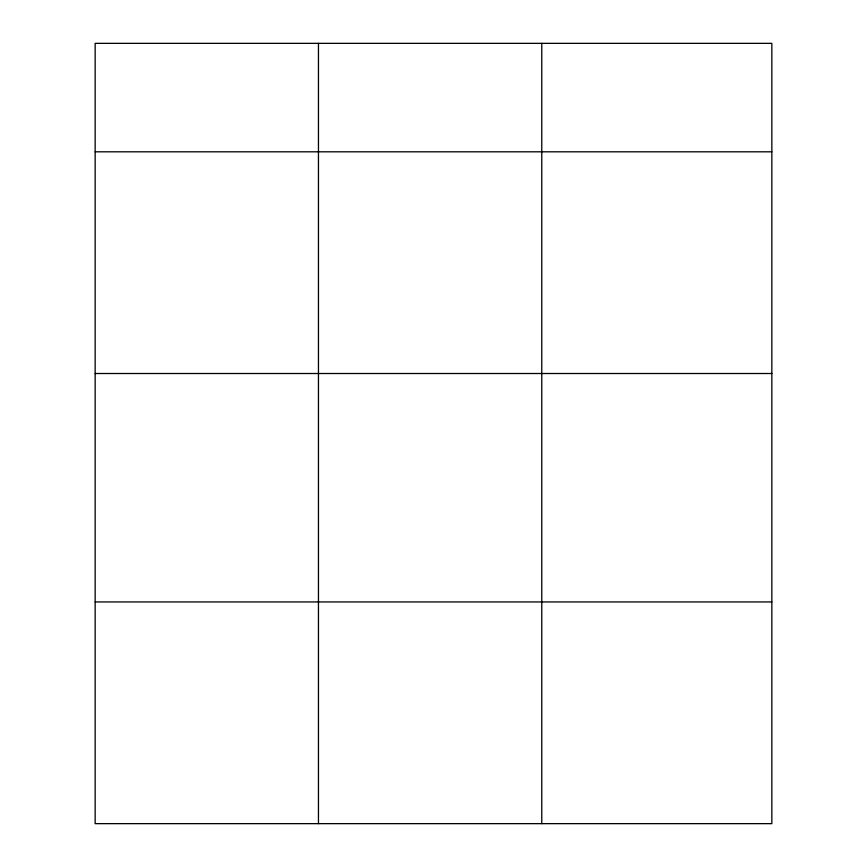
<?xml version="1.0" encoding="UTF-8"?>
<svg xmlns="http://www.w3.org/2000/svg" width="867" height="867" viewBox="0 0 867 867"><rect width="100%" height="100%" fill="white"/><g stroke="black" fill="none" stroke-linecap="round" stroke-linejoin="round"><path stroke-width="1.3" d="M771.847 373.514L771.847 43.35L95.153 43.35L95.153 823.65L771.847 823.65L771.847 373.514L95.153 373.514M95.153 151.812L771.847 151.812M95.153 601.947L771.847 601.947M541.767 43.35L541.767 823.65M318.46 43.35L318.46 823.65"/></g></svg>
